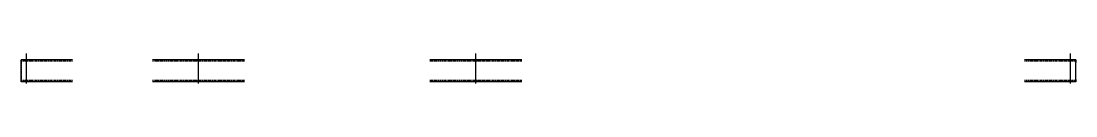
# Model space of a CAD drawing. Header units: millimetres. Extents: x 10 to 16181, y 14 to 259.
# Drawn here: x 11391 to 16181, y 14 to 151 of the extents above; entities that cross this region are included whole.
import ezdxf

# ---------------------------------------------------------------- set-up
doc = ezdxf.new("R2010")
doc.units = ezdxf.units.MM
doc.linetypes.add('DXK_LINE_DOT2', pattern=[3.9198, 1.9599, -1.9599])
doc.layers.add('STÅL', color=7, linetype='Continuous')

msp = doc.modelspace()

# ---------------------------------------------------------------- hatches: boundary and pattern name
at = {"layer": 'STÅL', "linetype": 'Continuous'}
for points in [[(11409.3, 115), (11423.3, 115), (11423.3, 121), (11409.3, 121)], [(11409.3, 115), (11423.3, 115), (11423.3, 121), (11409.3, 121)], [(12189.3, 115), (12203.3, 115), (12203.3, 121), (12189.3, 121)], [(12189.3, 115), (12203.3, 115), (12203.3, 121), (12189.3, 121)], [(13463.3, 121), (13449.3, 121), (13449.3, 115), (13463.3, 115)], [(13463.3, 121), (13449.3, 121), (13449.3, 115), (13463.3, 115)], [(16163.3, 121), (16149.3, 121), (16149.3, 115), (16163.3, 115)], [(16163.3, 121), (16149.3, 121), (16149.3, 115), (16163.3, 115)], [(11409.3, 21), (11423.3, 21), (11423.3, 27), (11409.3, 27)], [(11409.3, 21), (11423.3, 21), (11423.3, 27), (11409.3, 27)], [(12189.3, 21), (12203.3, 21), (12203.3, 27), (12189.3, 27)], [(12189.3, 21), (12203.3, 21), (12203.3, 27), (12189.3, 27)], [(13463.3, 27), (13449.3, 27), (13449.3, 21), (13463.3, 21)], [(13463.3, 27), (13449.3, 27), (13449.3, 21), (13463.3, 21)], [(16163.3, 27), (16149.3, 27), (16149.3, 21), (16163.3, 21)], [(16163.3, 27), (16149.3, 27), (16149.3, 21), (16163.3, 21)]]:
    msp.add_hatch(color=3, dxfattribs=at).paths.add_polyline_path(points)

# ---------------------------------------------------------------- linework, layer by layer
at = {"layer": 'STÅL', "color": 3, "linetype": 'Continuous'}
for p, q in [((11416.3, 13.5), (11416.3, 151)), ((11416.3, 13.5), (11416.3, 151)), ((12196.3, 13.5), (12196.3, 151)), ((12196.3, 13.5), (12196.3, 151)), ((13456.3, 13.5), (13456.3, 151)), ((13456.3, 13.5), (13456.3, 151)), ((16156.3, 13.5), (16156.3, 151)), ((16156.3, 13.5), (16156.3, 151)), ((11409.3, 115), (11409.3, 121)), ((11409.3, 115), (11409.3, 121)), ((11423.3, 115), (11423.3, 121)), ((11423.3, 115), (11423.3, 121)), ((12189.3, 115), (12189.3, 121)), ((12189.3, 115), (12189.3, 121)), ((12203.3, 115), (12203.3, 121)), ((12203.3, 115), (12203.3, 121)), ((13449.3, 115), (13449.3, 121)), ((13449.3, 115), (13449.3, 121)), ((13463.3, 115), (13463.3, 121)), ((13463.3, 115), (13463.3, 121)), ((16149.3, 115), (16149.3, 121)), ((16149.3, 115), (16149.3, 121)), ((16163.3, 115), (16163.3, 121)), ((16163.3, 115), (16163.3, 121)), ((11409.3, 21), (11409.3, 27)), ((11409.3, 21), (11409.3, 27)), ((11423.3, 21), (11423.3, 27)), ((11423.3, 21), (11423.3, 27)), ((12189.3, 21), (12189.3, 27)), ((12189.3, 21), (12189.3, 27)), ((12203.3, 21), (12203.3, 27)), ((12203.3, 21), (12203.3, 27)), ((13449.3, 21), (13449.3, 27)), ((13449.3, 21), (13449.3, 27)), ((13463.3, 21), (13463.3, 27)), ((13463.3, 21), (13463.3, 27)), ((16149.3, 21), (16149.3, 27)), ((16149.3, 21), (16149.3, 27)), ((16163.3, 21), (16163.3, 27)), ((16163.3, 21), (16163.3, 27))]:
    msp.add_line(p, q, dxfattribs=at)
at = {"layer": 'STÅL', "color": 2, "linetype": 'Continuous'}
for p, q in [((11625.3, 121), (11391.2, 121)), ((11391.2, 120.1), (11391.2, 121)), ((11391.2, 117.5), (11391.2, 120.1)), ((11391.2, 113.6), (11391.2, 117.5)), ((11391.2, 109), (11391.2, 113.6)), ((11391.2, 33), (11391.2, 109)), ((12405.3, 121), (11987.3, 121)), ((13665.3, 121), (13247.3, 121)), ((16181.3, 121), (15947.3, 121)), ((16181.3, 121), (16181.3, 120.1)), ((16181.3, 120.1), (16181.3, 117.5)), ((16181.3, 117.5), (16181.3, 113.6)), ((16181.3, 113.6), (16181.3, 109)), ((16181.3, 33), (16181.3, 109)), ((11391.2, 28.4), (11391.2, 33)), ((11391.2, 24.5), (11391.2, 28.4)), ((11391.2, 21.9), (11391.2, 24.5)), ((11391.2, 21), (11391.2, 21.9)), ((11625.3, 21), (11391.2, 21)), ((12405.3, 21), (11987.3, 21)), ((13665.3, 21), (13247.3, 21)), ((16181.3, 21), (15947.3, 21)), ((16181.3, 33), (16181.3, 28.4)), ((16181.3, 28.4), (16181.3, 24.5)), ((16181.3, 24.5), (16181.3, 21.9)), ((16181.3, 21.9), (16181.3, 21))]:
    msp.add_line(p, q, dxfattribs=at)
at = {"layer": 'STÅL', "color": 7, "linetype": 'DXK_LINE_DOT2'}
for p, q in [((11391.2, 121), (11391.3, 121)), ((11391.2, 115), (11391.3, 115)), ((11625.3, 115), (11391.2, 115)), ((11391.2, 114.5), (11391.2, 115)), ((11391.2, 113.6), (11391.2, 114.5)), ((11391.2, 113.2), (11391.2, 113.6)), ((11391.2, 111.3), (11391.2, 113.2)), ((11391.2, 111.3), (11391.2, 33)), ((11391.3, 121), (11391.3, 120.1)), ((11391.3, 120.1), (11391.3, 117.5)), ((11391.3, 117.5), (11391.3, 113.2)), ((11391.3, 114.5), (11391.3, 115)), ((11391.3, 113.6), (11391.3, 114.5)), ((11391.3, 111.3), (11391.3, 113.6)), ((11391.3, 113.2), (11391.3, 109)), ((11391.3, 111.3), (11391.3, 33)), ((11391.3, 30.7), (11391.3, 109)), ((12405.3, 115), (11987.3, 115)), ((13665.3, 115), (13247.3, 115)), ((16181.3, 115), (15947.3, 115)), ((16181.3, 120.1), (16181.3, 121)), ((16181.3, 117.5), (16181.3, 120.1)), ((16181.3, 113.6), (16181.3, 117.5)), ((16181.3, 114.5), (16181.3, 115)), ((16181.3, 114.5), (16181.3, 115)), ((16181.3, 113.6), (16181.3, 114.5)), ((16181.3, 113.6), (16181.3, 114.5)), ((16181.3, 111.3), (16181.3, 113.6)), ((16181.3, 113.2), (16181.3, 113.6)), ((16181.3, 109), (16181.3, 113.6)), ((16181.3, 111.3), (16181.3, 113.2)), ((16181.3, 30.7), (16181.3, 111.3)), ((16181.3, 30.7), (16181.3, 111.3)), ((16181.3, 30.7), (16181.3, 109)), ((11391.2, 33), (11391.2, 30.7)), ((11391.2, 30.7), (11391.2, 28.8)), ((11391.2, 28.8), (11391.2, 27.5)), ((11391.2, 27.5), (11391.2, 27)), ((11391.2, 27), (11391.3, 27)), ((11625.3, 27), (11391.2, 27)), ((11391.2, 21), (11391.3, 21)), ((11391.3, 30.7), (11391.3, 33)), ((11391.3, 28.8), (11391.3, 30.7)), ((11391.3, 30.7), (11391.3, 27.5)), ((11391.3, 27.5), (11391.3, 28.8)), ((11391.3, 27), (11391.3, 27.5)), ((11391.3, 27.5), (11391.3, 24.5)), ((11391.3, 24.5), (11391.3, 21.9)), ((11391.3, 21.9), (11391.3, 21)), ((12405.3, 27), (11987.3, 27)), ((13665.3, 27), (13247.3, 27)), ((16181.3, 27), (15947.3, 27)), ((16181.3, 30.7), (16181.3, 28.8)), ((16181.3, 28.8), (16181.3, 30.7)), ((16181.3, 28.4), (16181.3, 30.7)), ((16181.3, 28.8), (16181.3, 27.5)), ((16181.3, 27.5), (16181.3, 28.8)), ((16181.3, 24.5), (16181.3, 28.4)), ((16181.3, 27.5), (16181.3, 27)), ((16181.3, 27), (16181.3, 27.5)), ((16181.3, 21.9), (16181.3, 24.5)), ((16181.3, 21), (16181.3, 21.9))]:
    msp.add_line(p, q, dxfattribs=at)

doc.saveas('drawing.dxf')
